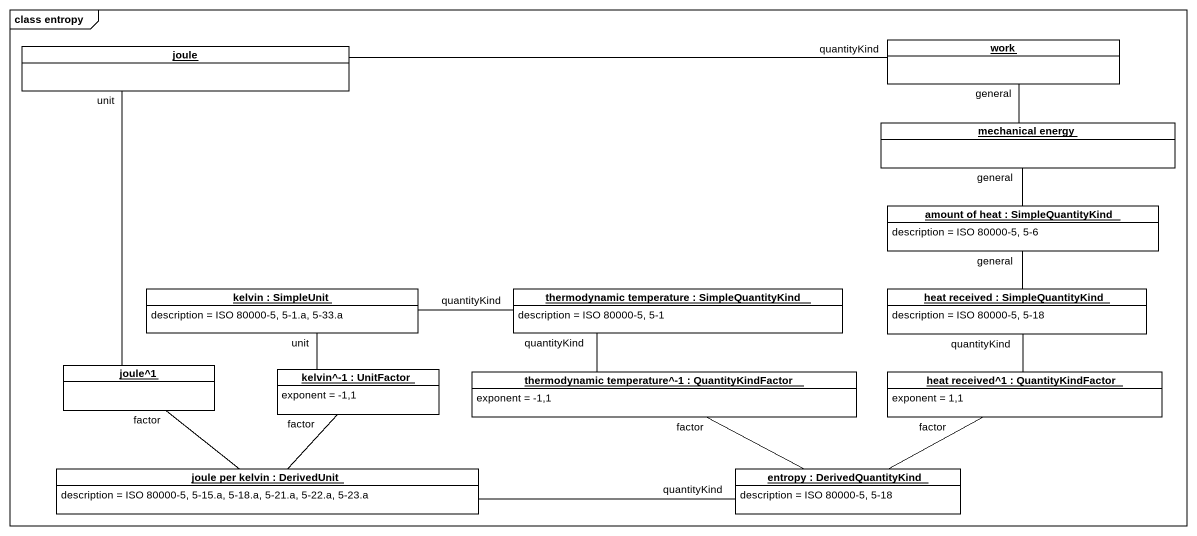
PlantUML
@startuml
mainframe class entropy
hide circle
hide empty members
object joule #FFFFFF
object work #FFFFFF
object "mechanical energy" as mechanical_energy #FFFFFF
object "amount of heat : SimpleQuantityKind" as amount_of_heat #FFFFFF {
  description = ISO 80000-5, 5-6
}
object "kelvin : SimpleUnit" as kelvin #FFFFFF {
  description = ISO 80000-5, 5-1.a, 5-33.a
}
object "thermodynamic temperature : SimpleQuantityKind" as thermodynamic_temperature #FFFFFF {
  description = ISO 80000-5, 5-1
}
object "heat received : SimpleQuantityKind" as heat_received #FFFFFF {
  description = ISO 80000-5, 5-18
}
object "joule^1" as joule_1 #FFFFFF
object "kelvin^-1 : UnitFactor" as kelvin_1 #FFFFFF {
  exponent = -1,1
}
object "thermodynamic temperature^-1 : QuantityKindFactor" as thermodynamic_temperature_1 #FFFFFF {
  exponent = -1,1
}
object "heat received^1 : QuantityKindFactor" as heat_received_1 #FFFFFF {
  exponent = 1,1
}
object "joule per kelvin : DerivedUnit" as joule_per_kelvin #FFFFFF {
  description = ISO 80000-5, 5-15.a, 5-18.a, 5-21.a, 5-22.a, 5-23.a
}
object "entropy : DerivedQuantityKind" as entropy #FFFFFF {
  description = ISO 80000-5, 5-18
}
joule -right- work : quantityKind
joule -- joule_1 : unit
mechanical_energy -up- work : general
amount_of_heat -up- mechanical_energy : general
kelvin -right- thermodynamic_temperature : quantityKind
kelvin -- kelvin_1 : unit
thermodynamic_temperature -- thermodynamic_temperature_1 : quantityKind
heat_received -up- amount_of_heat : general
heat_received -- heat_received_1 : quantityKind
joule_1 -- joule_per_kelvin : factor
kelvin_1 -- joule_per_kelvin : factor
thermodynamic_temperature_1 -right- entropy : factor
heat_received_1 -left- entropy : factor
joule_per_kelvin -right- entropy : quantityKind
@enduml
